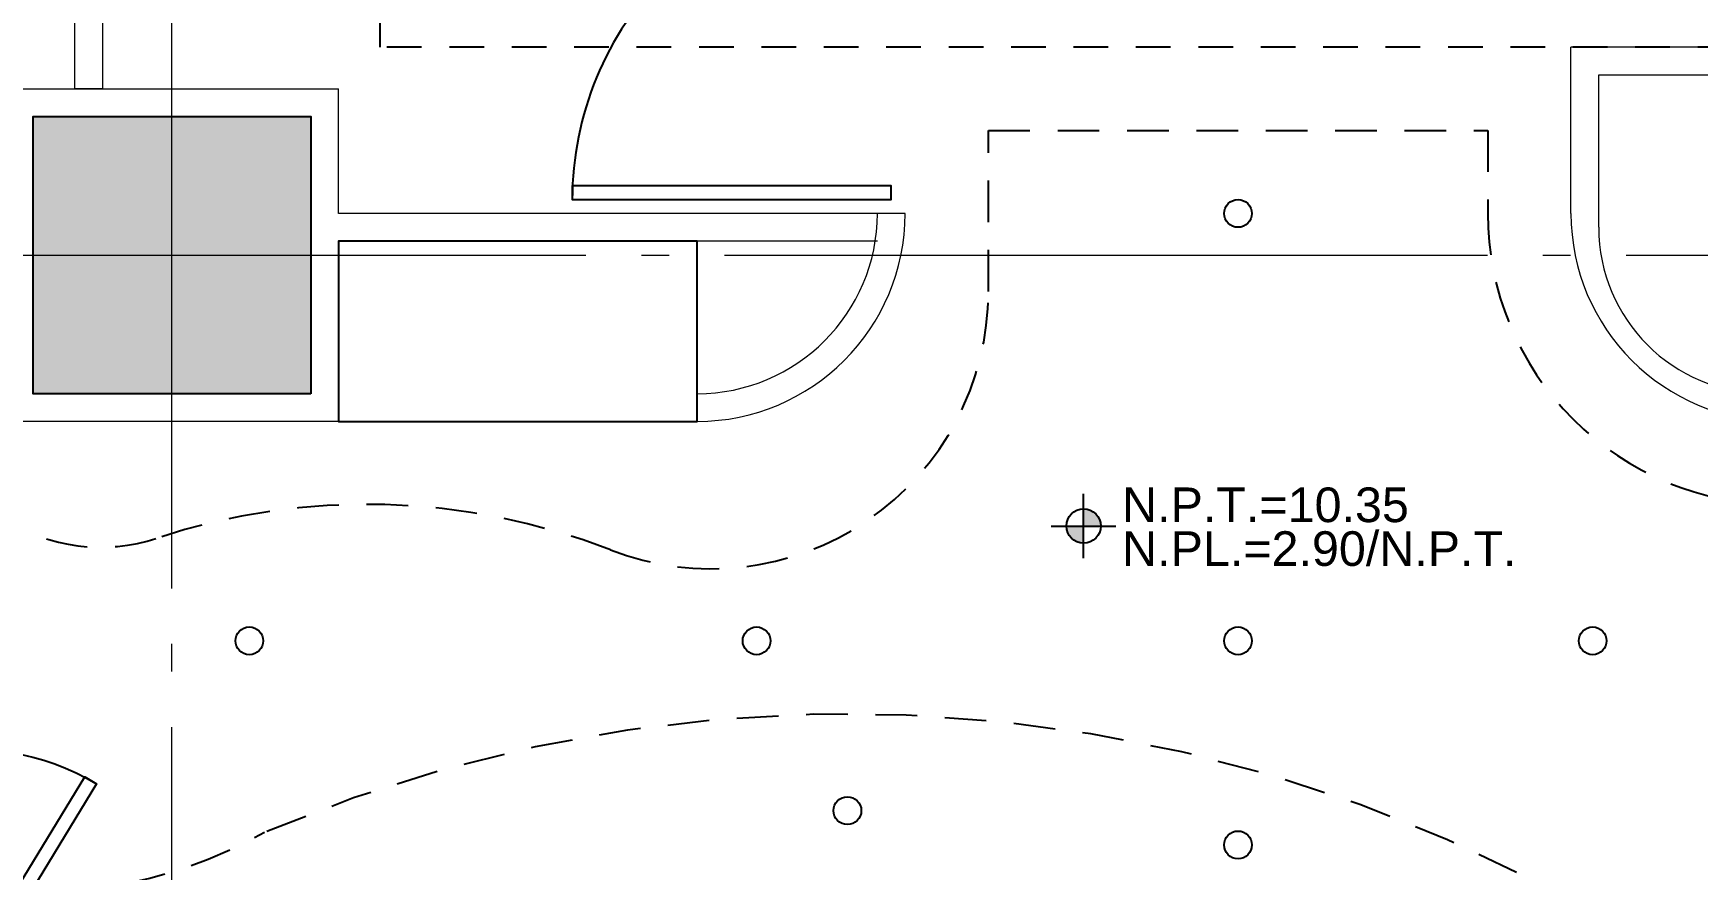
# Model space of a CAD drawing. Header units: metres. Extents: x -22.5 to 67.5, y 0 to 64.7.
# Drawn here: x 34.31 to 40.31, y 38.66 to 41.68 of the extents above; entities that cross this region are included whole.
import ezdxf

# ---------------------------------------------------------------- set-up
doc = ezdxf.new("R2010")
doc.units = ezdxf.units.M
for name, pattern in [('EJES630', [6.3, 5.5, -0.4, 0, -0.4]), ('XREF PB NEURO-ONCOLOGIA$0$CONJUNTO TLAHUAC$0$HIDDEN2', [0.1875, 0.125, -0.0625]), ('XREF PB NEURO-ONCOLOGIA$0$HIDDE150', [0.24, 0.15, -0.09])]:
    doc.linetypes.add(name, pattern=pattern)
doc.layers.add('EJES', color=11, linetype='EJES630', lineweight=0)
doc.layers.add('XREF PB NEURO-ONCOLOGIA$0$MUROS DE TABLAROCA', color=150, linetype='Continuous', lineweight=13)
for name, color, linetype in [('NIVELES', 9, 'Continuous'), ('XREF PB NEURO-ONCOLOGIA$0$-CG-M-WALL', 7, 'Continuous'), ('XREF PB NEURO-ONCOLOGIA$0$CANCELES', 1, 'Continuous'), ('XREF PB NEURO-ONCOLOGIA$0$COLUMNAS', 6, 'Continuous'), ('XREF PB NEURO-ONCOLOGIA$0$LAMPARAS 1', 112, 'Continuous'), ('XREF PB NEURO-ONCOLOGIA$0$Mobiliario Fijo', 40, 'Continuous'), ('XREF PB NEURO-ONCOLOGIA$0$PLAFONES', 20, 'XREF PB NEURO-ONCOLOGIA$0$HIDDE150'), ('XREF PB NEURO-ONCOLOGIA$0$PROYECCIÓN', 8, 'XREF PB NEURO-ONCOLOGIA$0$CONJUNTO TLAHUAC$0$HIDDEN2'), ('XREF PB NEURO-ONCOLOGIA$0$PUERTAS', 253, 'Continuous')]:
    doc.layers.add(name, color=color, linetype=linetype)
doc.styles.add('NIVELES', font='arial.ttf', dxfattribs={"height": 0.25})

# ---------------------------------------------------------------- blocks, each defined once
blk = doc.blocks.new('XREF PB NEURO-ONCOLOGIA$0$C-1')
at = {"layer": 'XREF PB NEURO-ONCOLOGIA$0$-CG-M-WALL', "true_color": 0x636466}
h = blk.add_hatch(color=251, dxfattribs=at)
h.dxf.hatch_style = 1
h.paths.add_polyline_path([(-0.5, -0.5), (-0.5, 0.5), (0.5, 0.5), (0.5, -0.5)])
blk.add_lwpolyline([(-0.5, -0.5), (-0.5, 0.5), (0.5, 0.5), (0.5, -0.5)], close=True)
blk = doc.blocks.new('XREF PB NEURO-ONCOLOGIA')
at = {"layer": 'XREF PB NEURO-ONCOLOGIA$0$CANCELES', "elevation": 0}
blk.add_lwpolyline([(5.2105, 11.8962, -0.414214), (5.4939, 10.728), (4.7681, 11.1704), (4.7941, 11.2131), (5.52, 10.7707), (5.4939, 10.728)], format="xyb", dxfattribs=at)
at = {"layer": 'XREF PB NEURO-ONCOLOGIA$0$LAMPARAS 1'}
for centre in [(6.0102, 10.1771), (6.0102, 8.3488), (5.3978, 8.0213), (5.2741, 6.6132), (6.0102, 6.6132), (7.5517, 6.6132), (6.0102, 5.3347)]:
    blk.add_circle(centre, 0.05, dxfattribs=at)
at = {"layer": 'XREF PB NEURO-ONCOLOGIA$0$Mobiliario Fijo'}
blk.add_lwpolyline([(7.4517, 8.5632), (7.4517, 9.8562), (6.8017, 9.8562), (6.8017, 8.5632)], close=True, dxfattribs=at)
at = {"layer": 'XREF PB NEURO-ONCOLOGIA$0$MUROS DE TABLAROCA'}
for p, q in [((7.9017, 10.9562), (7.9017, 10.9562)), ((7.5517, 7.8132), (7.5517, 9.8562)), ((7.5517, 9.8562), (8.0017, 9.8562)), ((6.9017, 8.5632), (6.8017, 8.5632)), ((7.5517, 5.4131), (8.1517, 5.4131)), ((7.5017, 5.3131), (8.0517, 5.3131)), ((8.0517, 5.3131), (8.0517, 3.1562))]:
    blk.add_line(p, q, dxfattribs=at)
for points in [[(7.4517, 7.9132), (7.4517, 9.8562), (6.8017, 9.8562), (6.8017, 11.0555), (8.0017, 11.0555), (8.0017, 9.8562)], [(7.9017, 9.9562), (7.9017, 10.9562)], [(12.1317, 9.1062), (12.0317, 9.1062), (12.0317, 10.7062), (8.0017, 10.7062), (8.0017, 10.8062), (12.1351, 10.8061), (12.1317, 9.1062)], [(6.9017, 9.9562), (6.9017, 9.9562), (7.9017, 9.9562)], [(8.1517, -1.9438), (8.1517, 5.4131)]]:
    blk.add_lwpolyline(points, dxfattribs=at)
for centre, radius, start, end in [((7.5517, 8.5632), 0.75, 180, 270), ((7.5517, 8.5632), 0.65, 180, 270), ((7.5517, 4.6631), 0.75, 90, 180), ((7.5017, 4.7131), 0.6, 90, 180)]:
    blk.add_arc(centre, radius, start, end, dxfattribs=at)
at = {"layer": 'XREF PB NEURO-ONCOLOGIA$0$PLAFONES'}
blk.add_lwpolyline([(6.5017, 4.0562, -0.668179), (5.4774, 3.6319, 0.265508), (3.9759, 3.6319, -1.496606), (3.5517, 4.6562), (4.0517, 4.6562, 0.198903), (4.7941, 4.9637, 0.256673), (5.3195, 10.1228, -0.573437), (6.8017, 12.6555), (6.8517, 12.6555, -0.945161), (6.9248, 11.3596, 0.475841), (6.3806, 10.5102, -0.173994), (6.338, 8.8754, 0.527428), (7.2701, 7.5132), (7.8515, 7.5132), (7.8515, 5.7131), (7.5517, 5.7131, 0.414214), (6.5017, 4.6631), (6.5017, 4.0597)], format="xyb", dxfattribs=at)
at = {"layer": 'XREF PB NEURO-ONCOLOGIA$0$PROYECCIÓN', "elevation": 0}
blk.add_lwpolyline([(8.1517, 9.7062), (20.0517, 9.7062), (20.0517, -0.7938), (8.1517, -0.7938)], close=True, dxfattribs=at)
at = {"layer": 'XREF PB NEURO-ONCOLOGIA$0$PUERTAS'}
blk.add_lwpolyline([(8.7517, 7.8632, 0.414214), (7.6017, 9.0132), (7.6017, 7.8632), (7.6517, 7.8632), (7.6517, 9.0132), (7.6017, 9.0132)], format="xyb", dxfattribs=at)
at = {"layer": 'XREF PB NEURO-ONCOLOGIA$0$COLUMNAS'}
blk.add_blockref('XREF PB NEURO-ONCOLOGIA$0$C-1', (7.4017, 10.4562, 0), dxfattribs=at)
blk = doc.blocks.new('NPT')
h = blk.add_hatch(color=256)
h.paths.add_polyline_path([(0, 0.124), (0, 0), (0.124, 0, 0.414214)])
h.paths.add_polyline_path([(0, 0), (-0.124, 0, 0.414214), (0, -0.124)])
for p, q in [((0, -0.233), (0, 0.233)), ((-0.233, 0), (0.233, 0))]:
    blk.add_line(p, q)
blk.add_circle((0, 0), 0.124)
at = {"style": 'NIVELES'}
for p in [(0.278, 0.028), (0.278, -0.288)]:
    blk.add_attdef('NIVEL', p, '', height=0.25, dxfattribs=at)

msp = doc.modelspace()

# ---------------------------------------------------------------- block references
at = {"rotation": 90}
msp.add_blockref('XREF PB NEURO-ONCOLOGIA', (45.2634, 33.4734), dxfattribs=at)

# ---------------------------------------------------------------- next in the draw order: linework, layer by layer
at = {"layer": 'EJES', "ltscale": 0.5}
for p, q in [((34.8073, 33.1726), (34.8073, 58.5568, 0)), ((-5.4508, 40.8751, 0), (53.0124, 40.8751, 0))]:
    msp.add_line(p, q, dxfattribs=at)

# ---------------------------------------------------------------- next in the draw order: block references
at = {"layer": 'NIVELES'}
ref = msp.add_blockref('NPT', (38.0934, 39.8977), dxfattribs=dict(at, xscale=0.5, yscale=0.5, zscale=0.5))
ref.add_attrib('NIVEL', 'N.P.T.=10.35', (38.2324, 39.9117), dxfattribs={"layer": '0', "height": 0.125, "style": 'NIVELES'})
ref.add_attrib('NIVEL', 'N.PL.=2.90/N.P.T.', (38.2324, 39.7538), dxfattribs={"layer": '0', "height": 0.125, "style": 'NIVELES'})

doc.saveas('drawing.dxf')
